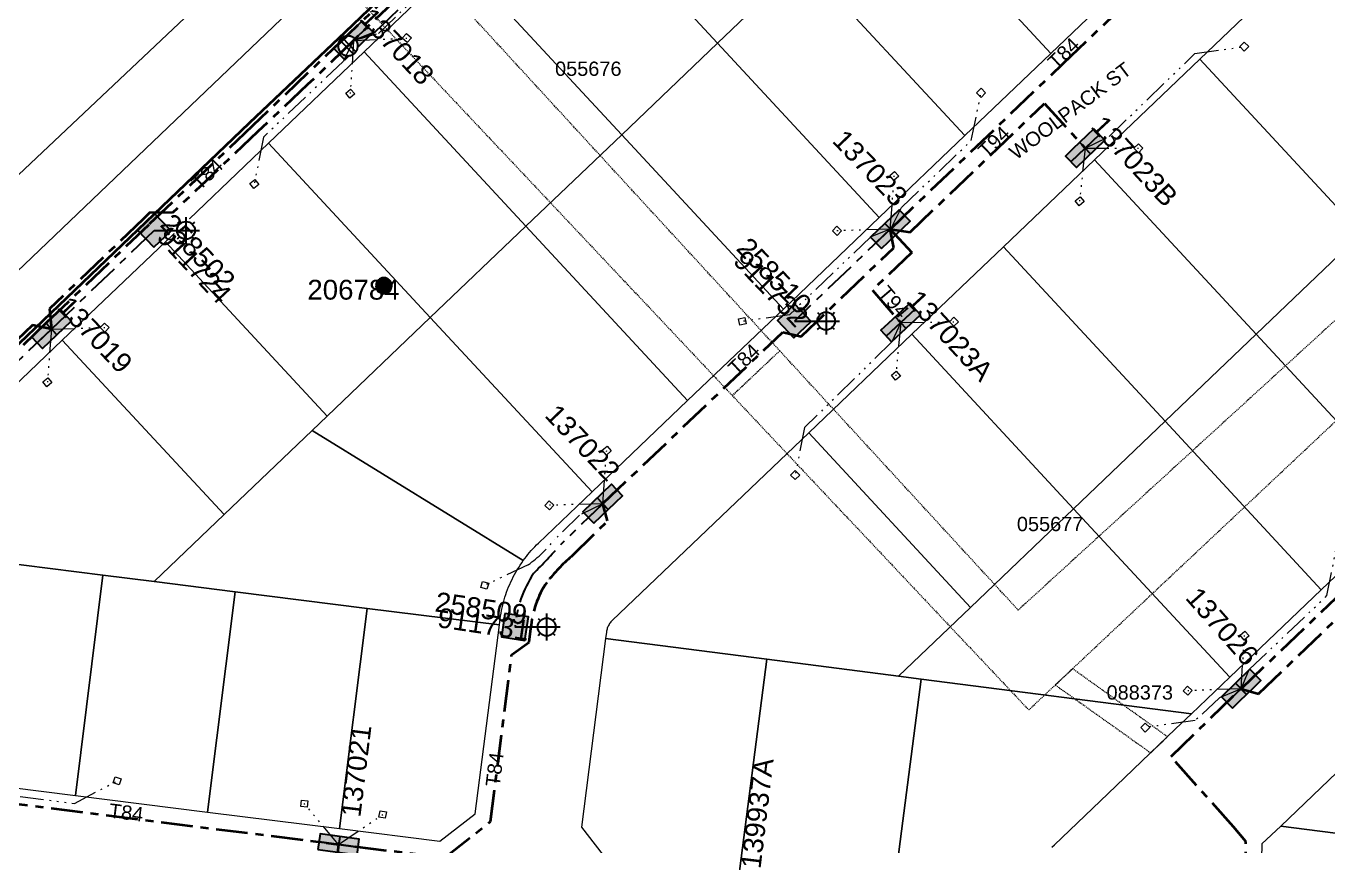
# Model space of a CAD drawing. Header units: metres. Extents: x 264899 to 270320, y 6185871 to 6191197.
# Drawn here: x 268064.1 to 268228.5, y 6186492.6 to 6186596 of the extents above; entities that cross this region are included whole.
import ezdxf
from ezdxf.enums import TextEntityAlignment as Align

# ---------------------------------------------------------------- set-up
doc = ezdxf.new("R2010")
doc.units = ezdxf.units.M
for name, pattern in [('Cable Exist UG', [7, 4, -1, 1, -1]), ('DASHED', [19.05, 12.7, -6.35]), ('HIDDEN2', [0.1875, 0.125, -0.0625]), ('PHANTOMX2', [6.6, 3, -0.75, 0.2, -0.75, 0.2, -0.75, 0.2, -0.75])]:
    doc.linetypes.add(name, pattern=pattern)
doc.layers.get('0').update_dxf_attribs({"color": 6})
for name, color, linetype, lineweight in [('_User_HV_Exist', 1, 'Continuous', 35), ('_User_LV_Exist', 5, 'Continuous', 35), ('Cadastre Land Parcels_SP_EXT', 118, 'Continuous', 15), ('Cadastre Other Property_SP_EXT', 138, 'DASHED', 15), ('Cadastre Roads_SP_EXT', 218, 'Continuous', 15), ('Mains_HV_EXT', 13, 'Continuous', 25), ('Mains_LV_EXT', 163, 'Continuous', 25), ('Mains_LV_SL_EXT', 135, 'Continuous', 25), ('Services_SP_EXT', 42, 'PHANTOMX2', 20)]:
    doc.layers.add(name, color=color, linetype=linetype, lineweight=lineweight)
for name, color, linetype in [('Equip_LV_EXT', 7, 'Continuous'), ('Equip_SP_SL_EXT', 7, 'Continuous'), ('SupportsOH_SP_TR_HV_LV_SL_EXT', 7, 'Continuous'), ('SupportsUG_SP_LV_EXT', 7, 'Continuous'), ('SupportsUG_SP_LV_SL_EXT', 7, 'Continuous')]:
    doc.layers.add(name, color=color, linetype=linetype)
doc.layers.get('0').freeze()
doc.styles.add('COLUMN_LABEL', font='arial.ttf', dxfattribs={"height": 2})
doc.styles.add('iecARIAL', font='arial.ttf', dxfattribs={"height": 2})
doc.styles.add('POLE_LABEL', font='arial.ttf', dxfattribs={"height": 2})
doc.styles.add('SL_LABEL', font='arial.ttf', dxfattribs={"height": 2})
doc.styles.get("Standard").update_dxf_attribs({"font": 'arial.ttf'})
doc.linetypes.add('Cable E UG', pattern='A,5,-0.1,["E",Standard,S=1.5,R=0,X=0,Y=-0.75],-1.45', length=6.55)

# ---------------------------------------------------------------- blocks, each defined once
blk = doc.blocks.new('COLUMN_EXT')
blk.add_hatch(color=256).paths.add_polyline_path([(1.5, -1.5), (1.5, 1.5), (-1.5, 1.5), (-1.5, -1.5)])
blk.add_lwpolyline([(1.5, 1.5), (-1.5, 1.5), (-1.5, -1.5), (1.5, -1.5)], close=True)
at = {"flags": 9}
for tag, p in [('STREETNAME', (-1.81, 1.6)), ('SUBURB', (-1.81, 1.8)), ('NOTES', (-1.81, 2)), ('COLUMN_TYPE', (-1.81, 0.4)), ('OWNED_BY', (-1.81, 0.6)), ('LOCATION', (-1.81, 1.4)), ('LEGEND', (-1.81, 1.2)), ('USAGE', (-1.81, 1)), ('STATE', (-1.81, 0.8))]:
    blk.add_attdef(tag, text='', height=0.2, rotation=180, dxfattribs=at).set_placement(p, align=Align.MIDDLE_LEFT)
at = {"flags": 1}
blk.add_attdef('Z', (-1.81, 2.35), '', height=0.2, rotation=180, dxfattribs=at)
at = {"flags": 9}
for tag, style, p in [('STRUCTURE_PLANT_NUMBER', 'POLE_LABEL', (-1.81, -0.03)), ('STREET_CODE', 'COLUMN_LABEL', (-1.81, 0.2))]:
    blk.add_attdef(tag, text='', height=0.2, rotation=180, dxfattribs=dict(at, style=style)).set_placement(p, align=Align.MIDDLE_LEFT)
at = {"style": 'COLUMN_LABEL', "width": 0.9, "flags": 8}
blk.add_attdef('ASSET_NUM', text='', height=2, rotation=270, dxfattribs=at).set_placement((2, -4), align=Align.MIDDLE_LEFT)
blk = doc.blocks.new('PILLAR_EXT')
blk.add_hatch(color=256).paths.add_polyline_path([(-2.5, 1), (-2.5, -1), (2.5, -1), (2.5, 1)])
for p, q in [((-2.5, 0), (2.5, 0)), ((0, 1), (0, -1))]:
    blk.add_line(p, q)
at = {"ltscale": 10}
blk.add_line((2.5, 0), (-2.5, 0), dxfattribs=at)
blk.add_lwpolyline([(-2.5, -1), (-1.25, -1), (1.25, -1), (2.5, -1), (2.5, 1), (-2.5, 1)], close=True)
at = {"width": 0.9, "flags": 8}
blk.add_attdef('ASSET_NUM', text='', height=2, rotation=90, dxfattribs=at).set_placement((-2, 4), align=Align.MIDDLE_LEFT)
for tag, p, flags in [('OWNED_BY', (0, -0.2), 9), ('STATE', (0, -0.4), 9), ('SUPPORT_TYPE', (0, -0.6), 9), ('STREETNAME', (0, -1.8), 9), ('USAGE', (0, -0.8), 9), ('LEGEND', (0, -1), 9), ('LOCATION', (0, -1.2), 9), ('NOTES', (0, -1.4), 9), ('PARENT', (0, -1.6), 9), ('SUBURB', (0, -2), 1)]:
    blk.add_attdef(tag, p, '', height=0.2, dxfattribs=dict(flags=flags))
blk = doc.blocks.new('SL_LANTERN_EXT')
at = {"flags": 9}
for tag, p in [('LRATECODE', (-7.4, 0)), ('LOUTREACHVOCAB', (-7.2, 0)), ('LOUTREACH', (-7, 0)), ('LANTNUMBER', (-6.6, 0)), ('LNEW', (-6.4, 0)), ('LMASTVOCAB', (-6.2, 0)), ('LMAST', (-6, 0)), ('LLAMPVOCAB', (-5.8, 0)), ('LLAMP', (-5.6, 0)), ('LEXIST', (-5.4, 0)), ('LCHARGE3PERCENT', (-5.2, 0)), ('LCHARGE3', (-5, 0)), ('LCHARGE2PERCENT', (-4.8, 0)), ('LCHARGE2', (-4.6, 0)), ('LCHARGE1PERCENT', (-4.4, 0)), ('LCHARGE1', (-4.2, 0)), ('LCATEGORY', (-4, 0)), ('LBRACKETVOCAB', (-3.8, 0)), ('LBRACKET', (-3.6, 0)), ('LKINGHEIGHT', (-3.4, 0)), ('CREPLACE', (-3.2, 0)), ('CREMOVE', (-3, 0)), ('CNUMBER', (-2.8, 0)), ('CNEW', (-2.6, 0)), ('CEXIST', (-2.4, 0)), ('USAGE', (-2.2, 0)), ('STATE', (-2, 0)), ('OWNED_BY', (-1.8, 0)), ('ORIENTATION', (-1.6, 0)), ('OPERATING_VOLTAGE', (-1.4, 0)), ('NO_PHASES', (-1.2, 0)), ('LANTERN_TYPE', (-1, 0)), ('LANTERN_PURPOSE', (-0.8, 0)), ('CONTROL_TYPE', (-0.6, 0)), ('CONSTRUCTED_VOLTAGE', (-0.4, 0))]:
    blk.add_attdef(tag, text='', height=0.001, rotation=270, dxfattribs=at).set_placement(p, align=Align.MIDDLE_LEFT)
at = {"style": 'SL_LABEL', "flags": 9}
blk.add_attdef('STREET_CODE', text='', height=0.001, rotation=270, dxfattribs=at).set_placement((0, 0), align=Align.MIDDLE_LEFT)
at = {"flags": 1}
blk.add_attdef('Z', (0, 0), '', height=0.001, rotation=270, dxfattribs=at)
at = {"width": 0.9}
blk.add_attdef('LNUMBER', text='', height=1, dxfattribs=at).set_placement((7, -1), align=Align.MIDDLE_LEFT)
at = {"flags": 9}
for tag, p in [('LREMOVE', (0, -7.6)), ('LREPLACE', (0, -7.8)), ('LTYPE', (0, -8)), ('LTYPEVOCAB', (0, -8.2)), ('LEGEND', (0, -8.4)), ('SUBURB', (0, -8.6)), ('STREETNAME', (0, -8.8)), ('LOCATION', (0, -9)), ('NOTES', (0, -9.2)), ('MAINTAINED_BY', (0, -9.86))]:
    blk.add_attdef(tag, text='', height=0.001, dxfattribs=at).set_placement(p, align=Align.MIDDLE_LEFT)
blk.add_attdef('OPERATED_BY', (0, -9.61), '', height=0.001, dxfattribs=at)
blk.add_wipeout([(5.69, 0), (5.06, -1.06), (4, -1.69), (2.94, -1.06), (2.31, 0), (2.94, 1.06), (4, 1.69), (5.06, 1.06)])
for p, q in [((4, 1.69), (4, 0)), ((0, 0), (4, 0)), ((2.94, 1.06), (3.2, 0.8)), ((5.06, 1.06), (4.8, 0.8)), ((2.94, -1.06), (3.2, -0.8)), ((4, 0), (5.69, 0)), ((4, 0), (4, -1.69)), ((5.06, -1.06), (4.8, -0.8))]:
    blk.add_line(p, q)
blk.add_circle((4, 0), 1.12)
blk = doc.blocks.new('CCP_EXT')
at = {"flags": 9}
for tag, p in [('LIFE_SUPPORT', (0, -1.6)), ('STATE', (0, -1.8)), ('NOTES', (0, -2))]:
    blk.add_attdef(tag, text='', height=0.2, dxfattribs=at).set_placement(p, align=Align.MIDDLE_LEFT)
blk.add_wipeout([(0, 0.57), (0.57, 0), (0, -0.57), (-0.57, 0)])
blk.add_lwpolyline([(-0.57, 0), (0, 0.57), (0.57, 0), (0, -0.57), (-0.57, 0)])
at = {"flags": 1}
blk.add_attdef('Z', (0, 0), '', height=0.2, dxfattribs=at)
at = {"flags": 9}
for tag, p in [('CCP_TYPE', (0, 0)), ('CONSTRUCTED_VOLTAGE', (0, -0.2)), ('OPERATING_VOLTAGE', (0, -0.6)), ('ORIENTATION', (0, -0.8)), ('OWNED_BY', (0, -1)), ('NO_PHASES', (0, -0.4)), ('USAGE', (0, -1.2)), ('LEGEND', (0, -1.4))]:
    blk.add_attdef(tag, text='', height=0.2, dxfattribs=at).set_placement(p, align=Align.MIDDLE_LEFT)
blk = doc.blocks.new('POLE_EXT')
blk.add_hatch(color=256).paths.add_polyline_path([(-1, 0, 1), (1, 0, 1)])
blk.add_lwpolyline([(-1, 0, 1), (1, 0, 1)], format="xyb", close=True)
at = {"flags": 8}
blk.add_attdef('pNumber', text='', height=2, dxfattribs=at).set_placement((2.5, 2.5), align=Align.MIDDLE_CENTER)
at = {"style": 'POLE_LABEL', "flags": 9}
for tag, p in [('STRUCTURE_PLANT_NUMBER', (1.35, 0.03)), ('STREET_CODE', (1.35, -0.2))]:
    blk.add_attdef(tag, text='', height=0.2, dxfattribs=at).set_placement(p, align=Align.MIDDLE_LEFT)
at = {"flags": 9}
for tag, p in [('OWNED_BY', (1.35, -0.4)), ('SPECIAL_USE', (1.35, -0.8)), ('STATE', (1.35, -1)), ('cLV', (1.35, -1.4)), ('hDepth', (1.35, -1.6)), ('PARENT', (1.35, -0.6)), ('USAGE', (1.35, -1.2)), ('hDia', (1.35, -1.8)), ('cHV', (1.35, -2)), ('LBRACKET', (1.35, -2.2)), ('LExisting', (1.35, -2.4)), ('LANTNUMBER', (1.35, -2.6)), ('LOther', (1.35, -2.8)), ('LRemove', (1.35, -3)), ('LEGEND', (1.35, -3.2)), ('cLinedev', (1.35, -3.4)), ('pExisting', (1.35, -3.8)), ('pFooting', (1.35, -4.4)), ('pNew', (1.35, -4.6)), ('pRelocate', (1.35, -5)), ('LOCATION', (1.35, -3.6)), ('PFNUMBER', (1.35, -4)), ('NEWPFNUMBER', (1.35, -4.2)), ('pRemove', (1.35, -5.2)), ('pReplace', (1.35, -5.4)), ('pStay', (1.35, -5.6)), ('pType', (1.35, -5.8)), ('cspan', (1.35, -6)), ('STREETNAME', (1.35, -6.2)), ('SUBURB', (1.35, -6.4)), ('NOTES', (1.35, -6.6)), ('OPERATED_BY', (1.36, -7.01)), ('MAINTAINED_BY', (1.36, -6.81))]:
    blk.add_attdef(tag, text='', height=0.2, dxfattribs=at).set_placement(p, align=Align.MIDDLE_LEFT)
at = {"flags": 1}
blk.add_attdef('Z', (1.35, -7.33), '', height=0.2, dxfattribs=at)
blk = doc.blocks.new('LV_UG_LINKS_CLOSED_EXT')
at = {"layer": 'Equip_LV_EXT'}
for tag, flags, p in [('CONSTRUCTED_VOLTAGE', 9, (3, -2.2)), ('OPERATING_VOLTAGE', 9, (3, -2.6)), ('ORIENTATION', 9, (3, -2.8)), ('STATE', 9, (3, -3)), ('SWITCH_TYPE', 9, (3, -3.2)), ('NO_PHASES', 9, (3, -2.4)), ('OWNED_BY', 9, (3, -3.8)), ('OPERATED_BY', 9, (3, -4)), ('TYPE', 9, (3, -4.6)), ('Z', 1, (3, -4.8)), ('USAGE', 9, (3, -3.4)), ('NOTES', 9, (3, -3.6)), ('MAINTAINED_BY', 9, (3, -4.2)), ('NUMBER_OF_PHASES', 9, (3, -4.4))]:
    blk.add_attdef(tag, text='', height=0.2, dxfattribs=dict(at, flags=flags)).set_placement(p, align=Align.MIDDLE_LEFT)
blk.add_wipeout([(4, 1.25), (3.97, 1.25), (3.94, 1.25), (3.91, 1.25), (3.88, 1.24), (3.85, 1.24), (3.82, 1.24), (3.79, 1.23), (3.76, 1.23), (3.73, 1.22), (3.7, 1.21), (3.67, 1.2), (3.64, 1.2), (3.61, 1.19), (3.58, 1.18), (3.55, 1.17), (3.52, 1.15), (3.49, 1.14), (3.47, 1.13), (3.44, 1.12), (3.41, 1.1), (3.38, 1.09), (3.36, 1.07), (3.33, 1.06), (3.31, 1.04), (3.28, 1.02), (3.26, 1), (3.23, 0.99), (3.21, 0.97), (3.18, 0.95), (3.16, 0.93), (3.14, 0.91), (3.12, 0.88), (3.09, 0.86), (3.07, 0.84), (3.05, 0.82), (3.03, 0.79), (3.01, 0.77), (3, 0.74), (2.98, 0.72), (2.96, 0.69), (2.94, 0.67), (2.93, 0.64), (2.91, 0.62), (2.9, 0.59), (2.88, 0.56), (2.87, 0.53), (2.86, 0.51), (2.85, 0.48), (2.83, 0.45), (2.82, 0.42), (2.81, 0.39), (2.8, 0.36), (2.8, 0.33), (2.79, 0.3), (2.78, 0.27), (2.77, 0.24), (2.77, 0.21), (2.76, 0.18), (2.76, 0.15), (2.76, 0.12), (2.75, 0.09), (2.75, 0.06), (2.75, 0.03), (2.75, 0), (2.75, -0.03), (2.75, -0.06), (2.75, -0.09), (2.76, -0.12), (2.76, -0.15), (2.76, -0.18), (2.77, -0.21), (2.77, -0.24), (2.78, -0.27), (2.79, -0.3), (2.8, -0.33), (2.8, -0.36), (2.81, -0.39), (2.82, -0.42), (2.83, -0.45), (2.85, -0.48), (2.86, -0.51), (2.87, -0.53), (2.88, -0.56), (2.9, -0.59), (2.91, -0.62), (2.93, -0.64), (2.94, -0.67), (2.96, -0.69), (2.98, -0.72), (3, -0.74), (3.01, -0.77), (3.03, -0.79), (3.05, -0.82), (3.07, -0.84), (3.09, -0.86), (3.12, -0.88), (3.14, -0.91), (3.16, -0.93), (3.18, -0.95), (3.21, -0.97), (3.23, -0.99), (3.26, -1), (3.28, -1.02), (3.31, -1.04), (3.33, -1.06), (3.36, -1.07), (3.38, -1.09), (3.41, -1.1), (3.44, -1.12), (3.47, -1.13), (3.49, -1.14), (3.52, -1.15), (3.55, -1.17), (3.58, -1.18), (3.61, -1.19), (3.64, -1.2), (3.67, -1.2), (3.7, -1.21), (3.73, -1.22), (3.76, -1.23), (3.79, -1.23), (3.82, -1.24), (3.85, -1.24), (3.88, -1.24), (3.91, -1.25), (3.94, -1.25), (3.97, -1.25), (4, -1.25), (4.03, -1.25), (4.06, -1.25), (4.09, -1.25), (4.12, -1.24), (4.15, -1.24), (4.18, -1.24), (4.21, -1.23), (4.24, -1.23), (4.27, -1.22), (4.3, -1.21), (4.33, -1.2), (4.36, -1.2), (4.39, -1.19), (4.42, -1.18), (4.45, -1.17), (4.48, -1.15), (4.51, -1.14), (4.53, -1.13), (4.56, -1.12), (4.59, -1.1), (4.62, -1.09), (4.64, -1.07), (4.67, -1.06), (4.69, -1.04), (4.72, -1.02), (4.74, -1), (4.77, -0.99), (4.79, -0.97), (4.82, -0.95), (4.84, -0.93), (4.86, -0.91), (4.88, -0.88), (4.91, -0.86), (4.93, -0.84), (4.95, -0.82), (4.97, -0.79), (4.99, -0.77), (5, -0.74), (5.02, -0.72), (5.04, -0.69), (5.06, -0.67), (5.07, -0.64), (5.09, -0.62), (5.1, -0.59), (5.12, -0.56), (5.13, -0.53), (5.14, -0.51), (5.15, -0.48), (5.17, -0.45), (5.18, -0.42), (5.19, -0.39), (5.2, -0.36), (5.2, -0.33), (5.21, -0.3), (5.22, -0.27), (5.23, -0.24), (5.23, -0.21), (5.24, -0.18), (5.24, -0.15), (5.24, -0.12), (5.25, -0.09), (5.25, -0.06), (5.25, -0.03), (5.25, 0), (5.25, 0.03), (5.25, 0.06), (5.25, 0.09), (5.24, 0.12), (5.24, 0.15), (5.24, 0.18), (5.23, 0.21), (5.23, 0.24), (5.22, 0.27), (5.21, 0.3), (5.2, 0.33), (5.2, 0.36), (5.19, 0.39), (5.18, 0.42), (5.17, 0.45), (5.15, 0.48), (5.14, 0.51), (5.13, 0.53), (5.12, 0.56), (5.1, 0.59), (5.09, 0.62), (5.07, 0.64), (5.06, 0.67), (5.04, 0.69), (5.02, 0.72), (5, 0.74), (4.99, 0.77), (4.97, 0.79), (4.95, 0.82), (4.93, 0.84), (4.91, 0.86), (4.88, 0.88), (4.86, 0.91), (4.84, 0.93), (4.82, 0.95), (4.79, 0.97), (4.77, 0.99), (4.74, 1), (4.72, 1.02), (4.69, 1.04), (4.67, 1.06), (4.64, 1.07), (4.62, 1.09), (4.59, 1.1), (4.56, 1.12), (4.53, 1.13), (4.51, 1.14), (4.48, 1.15), (4.45, 1.17), (4.42, 1.18), (4.39, 1.19), (4.36, 1.2), (4.33, 1.2), (4.3, 1.21), (4.27, 1.22), (4.24, 1.23), (4.21, 1.23), (4.18, 1.24), (4.15, 1.24), (4.12, 1.24), (4.09, 1.25), (4.06, 1.25), (4.03, 1.25)]).dxf.layer = 'Equip_LV_EXT'
for p, q in [((3.79, 1.23), (3.79, -1.23)), ((4.21, 1.23), (4.21, -1.23))]:
    blk.add_line(p, q, dxfattribs=at)
at = {"layer": 'Equip_LV_EXT', "flags": 128}
blk.add_lwpolyline([(4, 1.25), (3.97, 1.25), (3.94, 1.25), (3.91, 1.25), (3.88, 1.24), (3.85, 1.24), (3.82, 1.24), (3.79, 1.23), (3.76, 1.23), (3.73, 1.22), (3.7, 1.21), (3.67, 1.2), (3.64, 1.2), (3.61, 1.19), (3.58, 1.18), (3.55, 1.17), (3.52, 1.15), (3.49, 1.14), (3.47, 1.13), (3.44, 1.12), (3.41, 1.1), (3.38, 1.09), (3.36, 1.07), (3.33, 1.06), (3.31, 1.04), (3.28, 1.02), (3.26, 1), (3.23, 0.99), (3.21, 0.97), (3.18, 0.95), (3.16, 0.93), (3.14, 0.91), (3.12, 0.88), (3.09, 0.86), (3.07, 0.84), (3.05, 0.82), (3.03, 0.79), (3.01, 0.77), (3, 0.74), (2.98, 0.72), (2.96, 0.69), (2.94, 0.67), (2.93, 0.64), (2.91, 0.62), (2.9, 0.59), (2.88, 0.56), (2.87, 0.53), (2.86, 0.51), (2.85, 0.48), (2.83, 0.45), (2.82, 0.42), (2.81, 0.39), (2.8, 0.36), (2.8, 0.33), (2.79, 0.3), (2.78, 0.27), (2.77, 0.24), (2.77, 0.21), (2.76, 0.18), (2.76, 0.15), (2.76, 0.12), (2.75, 0.09), (2.75, 0.06), (2.75, 0.03), (2.75, 0), (2.75, -0.03), (2.75, -0.06), (2.75, -0.09), (2.76, -0.12), (2.76, -0.15), (2.76, -0.18), (2.77, -0.21), (2.77, -0.24), (2.78, -0.27), (2.79, -0.3), (2.8, -0.33), (2.8, -0.36), (2.81, -0.39), (2.82, -0.42), (2.83, -0.45), (2.85, -0.48), (2.86, -0.51), (2.87, -0.53), (2.88, -0.56), (2.9, -0.59), (2.91, -0.62), (2.93, -0.64), (2.94, -0.67), (2.96, -0.69), (2.98, -0.72), (3, -0.74), (3.01, -0.77), (3.03, -0.79), (3.05, -0.82), (3.07, -0.84), (3.09, -0.86), (3.12, -0.88), (3.14, -0.91), (3.16, -0.93), (3.18, -0.95), (3.21, -0.97), (3.23, -0.99), (3.26, -1), (3.28, -1.02), (3.31, -1.04), (3.33, -1.06), (3.36, -1.07), (3.38, -1.09), (3.41, -1.1), (3.44, -1.12), (3.47, -1.13), (3.49, -1.14), (3.52, -1.15), (3.55, -1.17), (3.58, -1.18), (3.61, -1.19), (3.64, -1.2), (3.67, -1.2), (3.7, -1.21), (3.73, -1.22), (3.76, -1.23), (3.79, -1.23), (3.82, -1.24), (3.85, -1.24), (3.88, -1.24), (3.91, -1.25), (3.94, -1.25), (3.97, -1.25), (4, -1.25), (4.03, -1.25), (4.06, -1.25), (4.09, -1.25), (4.12, -1.24), (4.15, -1.24), (4.18, -1.24), (4.21, -1.23), (4.24, -1.23), (4.27, -1.22), (4.3, -1.21), (4.33, -1.2), (4.36, -1.2), (4.39, -1.19), (4.42, -1.18), (4.45, -1.17), (4.48, -1.15), (4.51, -1.14), (4.53, -1.13), (4.56, -1.12), (4.59, -1.1), (4.62, -1.09), (4.64, -1.07), (4.67, -1.06), (4.69, -1.04), (4.72, -1.02), (4.74, -1), (4.77, -0.99), (4.79, -0.97), (4.82, -0.95), (4.84, -0.93), (4.86, -0.91), (4.88, -0.88), (4.91, -0.86), (4.93, -0.84), (4.95, -0.82), (4.97, -0.79), (4.99, -0.77), (5, -0.74), (5.02, -0.72), (5.04, -0.69), (5.06, -0.67), (5.07, -0.64), (5.09, -0.62), (5.1, -0.59), (5.12, -0.56), (5.13, -0.53), (5.14, -0.51), (5.15, -0.48), (5.17, -0.45), (5.18, -0.42), (5.19, -0.39), (5.2, -0.36), (5.2, -0.33), (5.21, -0.3), (5.22, -0.27), (5.23, -0.24), (5.23, -0.21), (5.24, -0.18), (5.24, -0.15), (5.24, -0.12), (5.25, -0.09), (5.25, -0.06), (5.25, -0.03), (5.25, 0), (5.25, 0.03), (5.25, 0.06), (5.25, 0.09), (5.24, 0.12), (5.24, 0.15), (5.24, 0.18), (5.23, 0.21), (5.23, 0.24), (5.22, 0.27), (5.21, 0.3), (5.2, 0.33), (5.2, 0.36), (5.19, 0.39), (5.18, 0.42), (5.17, 0.45), (5.15, 0.48), (5.14, 0.51), (5.13, 0.53), (5.12, 0.56), (5.1, 0.59), (5.09, 0.62), (5.07, 0.64), (5.06, 0.67), (5.04, 0.69), (5.02, 0.72), (5, 0.74), (4.99, 0.77), (4.97, 0.79), (4.95, 0.82), (4.93, 0.84), (4.91, 0.86), (4.88, 0.88), (4.86, 0.91), (4.84, 0.93), (4.82, 0.95), (4.79, 0.97), (4.77, 0.99), (4.74, 1), (4.72, 1.02), (4.69, 1.04), (4.67, 1.06), (4.64, 1.07), (4.62, 1.09), (4.59, 1.1), (4.56, 1.12), (4.53, 1.13), (4.51, 1.14), (4.48, 1.15), (4.45, 1.17), (4.42, 1.18), (4.39, 1.19), (4.36, 1.2), (4.33, 1.2), (4.3, 1.21), (4.27, 1.22), (4.24, 1.23), (4.21, 1.23), (4.18, 1.24), (4.15, 1.24), (4.12, 1.24), (4.09, 1.25), (4.06, 1.25), (4.03, 1.25)], close=True, dxfattribs=at)
at = {"layer": 'Equip_LV_EXT', "flags": 9}
blk.add_attdef('ACTUAL_STATUS', text='', height=0.2, dxfattribs=at).set_placement((3, -2), align=Align.MIDDLE_LEFT)

msp = doc.modelspace()

# ---------------------------------------------------------------- linework, layer by layer
at = {"layer": '_User_LV_Exist', "linetype": 'Cable Exist UG'}
for points in [[(268173.22, 6186570.41), (268175.94, 6186567.47), (268175.94, 6186567.47), (268170.97, 6186562.72), (268174.53, 6186558.62)], [(268103.58, 6186492.79), (268101.87, 6186478.93), (268101.87, 6186478.93), (268087.65, 6186480.72)]]:
    msp.add_lwpolyline(points, dxfattribs=at)
at = {"layer": 'Cadastre Land Parcels_SP_EXT', "linetype": 'Continuous'}
for points in [[(268034.35, 6186537.74), (268227.83, 6186722.57), (268221.53, 6186729.27), (268216.28, 6186724.32), (268199.56, 6186708.53), (268186.68, 6186696.02), (268175.67, 6186685.34), (268164.4, 6186674.39), (268129.57, 6186640), (268104.82, 6186616.64), (268096.9, 6186609.16), (268024.17, 6186540.52)], [(268193.62, 6186492.43), (268193.94, 6186492.73), (268200.68, 6186499.17), (268209.24, 6186507.35), (268211.25, 6186509.27), (268177.1, 6186513.65), (268173.56, 6186486.01)]]:
    msp.add_lwpolyline(points, dxfattribs=at)
for points in [[(268162.24, 6186604.23), (268141.82, 6186626.23), (268130.98, 6186615.87), (268151.39, 6186593.87), (268162.24, 6186604.23)], [(268205.57, 6186604.13), (268185.16, 6186626.13), (268173.08, 6186614.59), (268193.5, 6186592.59), (268205.57, 6186604.13)], [(268151.39, 6186593.87), (268130.98, 6186615.87), (268118.9, 6186604.33), (268139.31, 6186582.33), (268151.39, 6186593.87)], [(268193.5, 6186592.59), (268173.08, 6186614.59), (268162.24, 6186604.23), (268182.65, 6186582.23), (268193.5, 6186592.59)], [(268139.31, 6186582.33), (268118.9, 6186604.33), (268106.82, 6186592.79), (268127.23, 6186570.79), (268139.31, 6186582.33)], [(268182.65, 6186582.23), (268162.24, 6186604.23), (268151.39, 6186593.87), (268171.8, 6186571.87), (268182.65, 6186582.23)], [(268246.61, 6186583.15), (268226.2, 6186605.16), (268212.28, 6186591.86), (268232.69, 6186569.85), (268246.61, 6186583.15)], [(268171.8, 6186571.87), (268151.39, 6186593.87), (268139.31, 6186582.33), (268159.72, 6186560.33), (268171.8, 6186571.87)], [(268127.23, 6186570.79), (268106.82, 6186592.79), (268094.74, 6186581.26), (268115.15, 6186559.26), (268127.23, 6186570.79)], [(268232.69, 6186569.85), (268212.28, 6186591.86), (268198.99, 6186579.17), (268219.41, 6186557.16), (268232.69, 6186569.85)], [(268159.72, 6186560.33), (268139.31, 6186582.33), (268127.23, 6186570.79), (268147.64, 6186548.79), (268159.72, 6186560.33)], [(268115.15, 6186559.26), (268094.74, 6186581.26), (268081.72, 6186568.82), (268102.13, 6186546.82), (268115.15, 6186559.26)], [(268219.41, 6186557.16), (268198.99, 6186579.17), (268187.49, 6186568.18), (268207.91, 6186546.17), (268219.41, 6186557.16)], [(268147.64, 6186548.79), (268127.23, 6186570.79), (268115.15, 6186559.26), (268135.57, 6186537.26), (268147.64, 6186548.79)], [(268252.42, 6186548.59), (268232.69, 6186569.85), (268219.41, 6186557.16), (268239.13, 6186535.9), (268252.42, 6186548.59)], [(268100.24, 6186545.02), (268102.13, 6186546.82), (268081.72, 6186568.82), (268068.7, 6186556.39), (268089.12, 6186534.39), (268100.24, 6186545.02)], [(268207.91, 6186546.17), (268187.49, 6186568.18), (268175.93, 6186557.15), (268196.36, 6186535.13), (268207.91, 6186546.17)], [(268127.08, 6186528.86), (268127.28, 6186529.12), (268127.48, 6186529.37), (268127.69, 6186529.62), (268127.9, 6186529.86), (268128.12, 6186530.1), (268128.34, 6186530.34), (268128.57, 6186530.57), (268128.8, 6186530.8), (268135.57, 6186537.26), (268115.15, 6186559.26), (268102.13, 6186546.82), (268100.24, 6186545.02), (268126.89, 6186528.6), (268127.08, 6186528.86)], [(268089.12, 6186534.39), (268068.7, 6186556.39), (268041.88, 6186530.76), (268057.16, 6186528.84), (268073.83, 6186526.75), (268080.28, 6186525.94), (268089.12, 6186534.39)], [(268196.36, 6186535.13), (268175.93, 6186557.15), (268162.92, 6186544.71), (268183.34, 6186522.69), (268196.36, 6186535.13)], [(268239.13, 6186535.9), (268219.41, 6186557.16), (268207.91, 6186546.17), (268227.63, 6186524.91), (268239.13, 6186535.9)], [(268227.63, 6186524.91), (268207.91, 6186546.17), (268196.36, 6186535.13), (268216.07, 6186513.87), (268227.63, 6186524.91)], [(268123.98, 6186521.26), (268124.03, 6186521.6), (268124.09, 6186521.95), (268124.15, 6186522.29), (268124.22, 6186522.63), (268124.3, 6186522.97), (268124.38, 6186523.3), (268124.47, 6186523.64), (268124.57, 6186523.97), (268124.68, 6186524.3), (268124.79, 6186524.62), (268124.91, 6186524.95), (268125.04, 6186525.27), (268125.18, 6186525.59), (268125.32, 6186525.91), (268125.47, 6186526.22), (268125.62, 6186526.53), (268125.78, 6186526.84), (268125.95, 6186527.14), (268126.12, 6186527.44), (268126.31, 6186527.74), (268126.49, 6186528.03), (268126.69, 6186528.32), (268126.89, 6186528.6), (268100.24, 6186545.02), (268089.12, 6186534.39), (268080.28, 6186525.94), (268090.51, 6186524.66), (268107.18, 6186522.56), (268123.88, 6186520.47), (268123.98, 6186521.26)], [(268183.34, 6186522.69), (268162.92, 6186544.71), (268138.13, 6186521.04), (268138.04, 6186520.94), (268137.95, 6186520.85), (268137.87, 6186520.74), (268137.79, 6186520.64), (268137.72, 6186520.53), (268137.66, 6186520.41), (268137.6, 6186520.3), (268137.54, 6186520.18), (268137.5, 6186520.06), (268137.46, 6186519.93), (268137.42, 6186519.8), (268137.4, 6186519.68), (268137.38, 6186519.55), (268137.28, 6186518.77), (268157.62, 6186516.15), (268174.27, 6186514.02), (268183.34, 6186522.69)], [(268216.07, 6186513.87), (268196.36, 6186535.13), (268183.34, 6186522.69), (268174.27, 6186514.02), (268177.1, 6186513.65), (268211.25, 6186509.27), (268216.07, 6186513.87)], [(268073.83, 6186526.75), (268057.16, 6186528.84), (268053.68, 6186501.06), (268070.35, 6186498.96), (268073.83, 6186526.75)], [(268090.51, 6186524.66), (268080.28, 6186525.94), (268073.83, 6186526.75), (268070.35, 6186498.96), (268087.02, 6186496.87), (268090.51, 6186524.66)], [(268107.18, 6186522.56), (268090.51, 6186524.66), (268087.02, 6186496.87), (268103.69, 6186494.78), (268107.18, 6186522.56)], [(268120.83, 6186496.66), (268123.88, 6186520.47), (268107.18, 6186522.56), (268103.69, 6186494.78), (268116.35, 6186493.19), (268120.83, 6186496.66)], [(268157.62, 6186516.15), (268137.28, 6186518.77), (268134.23, 6186494.98), (268137.69, 6186490.51), (268154.06, 6186488.45), (268157.62, 6186516.15)], [(268177.1, 6186513.65), (268174.27, 6186514.02), (268157.62, 6186516.15), (268154.06, 6186488.45), (268173.56, 6186486.01), (268177.1, 6186513.65)], [(268263.83, 6186494.48), (268264.55, 6186495.18), (268242.68, 6186514.39), (268222.5, 6186495.11), (268263.24, 6186489.89), (268263.83, 6186494.48)], [(268263.24, 6186489.89), (268222.5, 6186495.11), (268220.12, 6186492.84), (268219.99, 6186487.18), (268229.97, 6186476.73), (268230.11, 6186476.59), (268230.26, 6186476.46), (268230.41, 6186476.33), (268230.57, 6186476.2), (268230.73, 6186476.09), (268230.9, 6186475.98), (268231.07, 6186475.87), (268231.24, 6186475.77), (268231.42, 6186475.68), (268231.6, 6186475.6), (268231.78, 6186475.53), (268231.97, 6186475.46), (268232.16, 6186475.4), (268232.35, 6186475.34), (268232.55, 6186475.3), (268232.74, 6186475.26), (268232.94, 6186475.23), (268260.89, 6186471.56), (268263.24, 6186489.89)]]:
    msp.add_lwpolyline(points, close=True, dxfattribs=at)
at = {"layer": 'Mains_LV_EXT', "linetype": 'Cable Exist UG'}
for points in [[(268173.22, 6186570.41), (268175.94, 6186567.47), (268175.94, 6186567.47), (268170.97, 6186562.72), (268174.53, 6186558.62)], [(268103.58, 6186492.79), (268101.87, 6186478.93), (268101.87, 6186478.93), (268087.65, 6186480.72)]]:
    msp.add_lwpolyline(points, dxfattribs=at)

# ---------------------------------------------------------------- block references
at = {"layer": 'SupportsOH_SP_TR_HV_LV_SL_EXT'}
ref = msp.add_blockref('POLE_EXT', (268109.28, 6186563.27), dxfattribs=at)
ref.add_attrib('ASSET_NUM', '206784', dxfattribs={"layer": '0', "height": 2.5, "style": 'POLE_LABEL'}).set_placement((268111.28, 6186564.02), align=Align.TOP_RIGHT)
at = {"layer": 'SupportsUG_SP_LV_EXT'}
ref = msp.add_blockref('PILLAR_EXT', (268105.47, 6186594.23), dxfattribs=dict(at, rotation=224.3543510878455))
ref.add_attrib('ASSET_NUM', '137018', dxfattribs={"layer": '0', "height": 2.5, "rotation": 313.1245, "style": 'iecARIAL'}).set_placement((268106.97, 6186597.73), align=Align.MIDDLE_LEFT)
ref = msp.add_blockref('PILLAR_EXT', (268197.82, 6186580.63), dxfattribs=dict(at, rotation=223.7888162614315))
ref.add_attrib('ASSET_NUM', '137023B', dxfattribs={"layer": '0', "height": 2.5, "rotation": 312.7789, "style": 'iecARIAL'}).set_placement((268199.32, 6186584.13), align=Align.MIDDLE_LEFT)
ref = msp.add_blockref('PILLAR_EXT', (268173.22, 6186570.41), dxfattribs=dict(at, rotation=43.73901432411741))
ref.add_attrib('ASSET_NUM', '137023', dxfattribs={"layer": '0', "height": 2.5, "rotation": 313.739, "style": 'iecARIAL'}).set_placement((268174.72, 6186573.91), align=Align.MIDDLE_RIGHT)
ref = msp.add_blockref('PILLAR_EXT', (268067.33, 6186557.81), dxfattribs=dict(at, rotation=223.6106751806882))
ref.add_attrib('ASSET_NUM', '137019', dxfattribs={"layer": '0', "height": 2.5, "rotation": 313.6107, "style": 'iecARIAL'}).set_placement((268068.83, 6186561.31), align=Align.MIDDLE_LEFT)
ref = msp.add_blockref('PILLAR_EXT', (268174.53, 6186558.62), dxfattribs=dict(at, rotation=222.9940230956062))
ref.add_attrib('ASSET_NUM', '137023A', dxfattribs={"layer": '0', "height": 2.5, "rotation": 312.702, "style": 'iecARIAL'}).set_placement((268176.03, 6186562.12), align=Align.MIDDLE_LEFT)
ref = msp.add_blockref('PILLAR_EXT', (268136.92, 6186535.77), dxfattribs=dict(at, rotation=43.73883854560963))
ref.add_attrib('ASSET_NUM', '137022', dxfattribs={"layer": '0', "height": 2.5, "rotation": 313.7388, "style": 'iecARIAL'}).set_placement((268138.42, 6186539.27), align=Align.MIDDLE_RIGHT)
ref = msp.add_blockref('PILLAR_EXT', (268217.5, 6186512.43), dxfattribs=dict(at, rotation=44.13639001265881))
ref.add_attrib('ASSET_NUM', '137026', dxfattribs={"layer": '0', "height": 2.5, "rotation": 311.4278, "style": 'iecARIAL'}).set_placement((268219, 6186515.93), align=Align.MIDDLE_RIGHT)
ref = msp.add_blockref('PILLAR_EXT', (268103.58, 6186492.79), dxfattribs=dict(at, rotation=352.1312703802569))
ref.add_attrib('ASSET_NUM', '137021', dxfattribs={"layer": '0', "height": 2.5, "rotation": 83.038, "style": 'iecARIAL'}).set_placement((268105.08, 6186496.29), align=Align.MIDDLE_LEFT)
ref = msp.add_blockref('PILLAR_EXT', (268154.09, 6186486.28), dxfattribs=dict(at, rotation=351.7290999503639))
ref.add_attrib('ASSET_NUM', '139937A', dxfattribs={"layer": '0', "height": 2.5, "rotation": 83.1364, "style": 'iecARIAL'}).set_placement((268155.59, 6186489.78), align=Align.MIDDLE_LEFT)
at = {"layer": 'SupportsUG_SP_LV_SL_EXT'}
ref = msp.add_blockref('COLUMN_EXT', (268080.31, 6186570.25), dxfattribs=dict(at, rotation=223.9743031071255))
ref.add_attrib('ASSET_NUM', '911724', dxfattribs={"layer": '0', "height": 2.5, "rotation": 312.9566, "style": 'COLUMN_LABEL'}).set_placement((268082.31, 6186571), align=Align.TOP_LEFT)
ref = msp.add_blockref('COLUMN_EXT', (268161.11, 6186558.82), dxfattribs=dict(at, rotation=43.73883847643672))
ref.add_attrib('ASSET_NUM', '911732', dxfattribs={"layer": '0', "height": 2.5, "rotation": 313.7388, "style": 'COLUMN_LABEL'}).set_placement((268163.11, 6186559.57), align=Align.TOP_RIGHT)
ref = msp.add_blockref('COLUMN_EXT', (268125.84, 6186520.22), dxfattribs=dict(at, rotation=81.54700597463395))
ref.add_attrib('ASSET_NUM', '911731', dxfattribs={"layer": '0', "height": 2.5, "rotation": 351.547, "style": 'COLUMN_LABEL'}).set_placement((268127.84, 6186520.97), align=Align.TOP_RIGHT)

# ---------------------------------------------------------------- texts
at = {"layer": 'Cadastre Other Property_SP_EXT'}
for s, p in [('055676', (268130.9, 6186589.75)), ('055677', (268189.2, 6186532.31)), ('088373', (268200.52, 6186511.06))]:
    msp.add_text(s, height=1.8, dxfattribs=at).set_placement(p)
at = {"layer": 'Mains_LV_EXT'}
for s, rotation, p in [('T84', 43.7388, (268194.16, 6186590.45)), ('T94', 43.7388, (268185.37, 6186579.27)), ('T84', 43.9752, (268086.05, 6186575.21)), ('T94', 310.361, (268171.57, 6186562.29)), ('T84', 43.7388, (268153.81, 6186551.84)), ('T84', 82.8891, (268123.9, 6186499.99)), ('T84', 352.8886, (268074.51, 6186496.19))]:
    msp.add_text(s, height=1.8, rotation=rotation, dxfattribs=at).set_placement(p)

# ---------------------------------------------------------------- next in the draw order: block references
at = {"layer": 'Equip_SP_SL_EXT'}
ref = msp.add_blockref('SL_LANTERN_EXT', (268080.31, 6186570.25), dxfattribs=at)
ref.add_attrib('ASSET_NUM', '258502', dxfattribs={"layer": '0', "height": 2.5, "rotation": 313.5999, "style": 'iecARIAL'}).set_placement((268081.81, 6186571.75), align=Align.MIDDLE_LEFT)
ref = msp.add_blockref('SL_LANTERN_EXT', (268161.11, 6186558.82), dxfattribs=at)
ref.add_attrib('ASSET_NUM', '258510', dxfattribs={"layer": '0', "height": 2.5, "rotation": 313.7388, "style": 'iecARIAL'}).set_placement((268162.61, 6186560.32), align=Align.MIDDLE_RIGHT)
ref = msp.add_blockref('SL_LANTERN_EXT', (268125.84, 6186520.22), dxfattribs=at)
ref.add_attrib('ASSET_NUM', '258509', dxfattribs={"layer": '0', "height": 2.5, "rotation": 351.547, "style": 'iecARIAL'}).set_placement((268127.34, 6186521.72), align=Align.MIDDLE_RIGHT)
at = {"layer": 'Services_SP_EXT'}
for p, rotation in [((268112.19, 6186594.51), 182.3543510158665), ((268105.04, 6186587.52), 86.35435080588489), ((268204.55, 6186580.62), 179.9490158327616), ((268173.72, 6186577.12), 265.7390143027412), ((268092.93, 6186576.1), 263.1162796949218), ((268197.11, 6186573.94), 83.94901573636379), ((268181.25, 6186558.72), 180.812069445699), ((268074.05, 6186558), 181.6106746908144), ((268066.81, 6186551.1), 85.61067496500337), ((268173.92, 6186551.92), 84.81206937842288), ((268137.42, 6186542.48), 265.7388383393837), ((268130.19, 6186535.57), 1.738838199651667), ((268217.95, 6186519.14), 266.136389745925), ((268210.77, 6186512.17), 2.13638961241212), ((268075.62, 6186500.81), 207.9530219597905), ((268099.24, 6186497.93), 310.131270384664), ((268109.14, 6186496.56), 214.1312700856376)]:
    msp.add_blockref('CCP_EXT', p, dxfattribs=dict(at, rotation=rotation))
for p in [(268217.91, 6186593.45), (268184.68, 6186587.61), (268161.21, 6186539.39), (268205.4, 6186507.53)]:
    msp.add_blockref('CCP_EXT', p, dxfattribs=at)

# ---------------------------------------------------------------- next in the draw order: linework, layer by layer
at = {"layer": '_User_LV_Exist', "linetype": 'Cable Exist UG'}
for points in [[(268173.28, 6186570.47), (268195, 6186591.26), (268195.06, 6186591.31), (268205.54, 6186601.34), (268207.94, 6186600.87), (268207.94, 6186600.87), (268208.5, 6186601.4), (268214.71, 6186607.34), (268214.74, 6186610.15), (268214.74, 6186610.15), (268219.09, 6186614.15)], [(268173.22, 6186570.41), (268175.72, 6186570.03), (268175.72, 6186570.03), (268192.7, 6186586.28), (268197.82, 6186580.63)], [(268217.5, 6186512.43), (268267.86, 6186560.56)], [(268067.33, 6186557.81), (268064.94, 6186558.28), (268064.94, 6186558.28), (268039, 6186533.5), (268037.76, 6186532.12), (268037.47, 6186528.6), (268034.66, 6186506.08), (268034.66, 6186506.08), (268040, 6186500.69), (268053.32, 6186499.1)], [(268217.5, 6186512.43), (268219.72, 6186511.78), (268219.72, 6186511.78), (268245.42, 6186536.55), (268252.43, 6186529.14), (268252.43, 6186529.14), (268248.67, 6186525.56), (268250.03, 6186524.09), (268250.03, 6186524.09), (268253.75, 6186527.64)], [(268176.16, 6186469.95), (268176.51, 6186475.94), (268176.51, 6186475.94), (268177.07, 6186475.9), (268181.28, 6186476.15), (268184.05, 6186476.74), (268185.68, 6186477.14), (268190.45, 6186478.84), (268195.18, 6186480.92), (268202.5, 6186485.34), (268207.14, 6186482.62), (268207.14, 6186482.62), (268212.72, 6186481.72), (268218.02, 6186487.86), (268218.02, 6186487.86), (268218.11, 6186493.14), (268216.53, 6186494.99), (268208.66, 6186503.86), (268208.66, 6186503.86), (268217.5, 6186512.49)], [(268053.4, 6186499.09), (268103.58, 6186492.79)]]:
    msp.add_lwpolyline(points, dxfattribs=at)
at = {"layer": 'Cadastre Other Property_SP_EXT', "linetype": 'HIDDEN2'}
msp.add_lwpolyline([(268206.09, 6186504.34), (268208.22, 6186506.37), (268196.24, 6186514.95), (268194.05, 6186512.9), (268206.09, 6186504.34)], close=True, dxfattribs=at)
at = {"layer": 'Mains_LV_EXT', "linetype": 'Cable Exist UG'}
for points in [[(268173.28, 6186570.47), (268195, 6186591.26), (268195.06, 6186591.31), (268205.54, 6186601.34), (268207.94, 6186600.87), (268207.94, 6186600.87), (268208.5, 6186601.4), (268214.71, 6186607.34), (268214.74, 6186610.15), (268214.74, 6186610.15), (268219.09, 6186614.15)], [(268173.22, 6186570.41), (268175.72, 6186570.03), (268175.72, 6186570.03), (268192.7, 6186586.28), (268197.82, 6186580.63)], [(268217.5, 6186512.43), (268267.86, 6186560.56)], [(268067.33, 6186557.81), (268064.94, 6186558.28), (268064.94, 6186558.28), (268039, 6186533.5), (268037.76, 6186532.12), (268037.47, 6186528.6), (268034.66, 6186506.08), (268034.66, 6186506.08), (268040, 6186500.69), (268053.32, 6186499.1)], [(268217.5, 6186512.43), (268219.72, 6186511.78), (268219.72, 6186511.78), (268245.42, 6186536.55), (268252.43, 6186529.14), (268252.43, 6186529.14), (268248.67, 6186525.56), (268250.03, 6186524.09), (268250.03, 6186524.09), (268253.75, 6186527.64)], [(268176.16, 6186469.95), (268176.51, 6186475.94), (268176.51, 6186475.94), (268177.07, 6186475.9), (268181.28, 6186476.15), (268184.05, 6186476.74), (268185.68, 6186477.14), (268190.45, 6186478.84), (268195.18, 6186480.92), (268202.5, 6186485.34), (268207.14, 6186482.62), (268207.14, 6186482.62), (268212.72, 6186481.72), (268218.02, 6186487.86), (268218.02, 6186487.86), (268218.11, 6186493.14), (268216.53, 6186494.99), (268208.66, 6186503.86), (268208.66, 6186503.86), (268217.5, 6186512.49)], [(268053.4, 6186499.09), (268103.58, 6186492.79)]]:
    msp.add_lwpolyline(points, dxfattribs=at)
at = {"layer": 'Mains_LV_SL_EXT', "linetype": 'Cable Exist UG'}
for points in [[(268067.33, 6186557.81), (268080.31, 6186570.25)], [(268067.33, 6186557.81), (268040.49, 6186532.16)]]:
    msp.add_lwpolyline(points, dxfattribs=at)
msp.add_lwpolyline([(268137.08, 6186535.92), (268131.59, 6186530.57), (268131.59, 6186530.57, -0.010421), (268128.18, 6186526.96), (268128.18, 6186526.96), (268128.18, 6186526.96), (268128.18, 6186526.96, 0.12496), (268125.85, 6186520.29)], format="xyb", dxfattribs=at)
at = {"layer": 'Services_SP_EXT'}
for points in [[(268197.82, 6186580.63), (268200.85, 6186582.11), (268200.85, 6186582.11), (268211.67, 6186592.55), (268217.91, 6186593.45)], [(268173.28, 6186570.47), (268174.62, 6186573.13), (268174.62, 6186573.13), (268183.44, 6186581.58), (268184.68, 6186587.61)], [(268197.82, 6186580.63), (268197.11, 6186573.94)], [(268197.82, 6186580.63), (268204.55, 6186580.62)], [(268173.22, 6186570.41), (268173.72, 6186577.12)], [(268067.33, 6186557.81), (268066.81, 6186551.1)], [(268067.33, 6186557.81), (268074.05, 6186558)], [(268174.53, 6186558.62), (268173.42, 6186556.19), (268173.42, 6186556.19), (268162.41, 6186545.37), (268161.21, 6186539.39)], [(268174.53, 6186558.62), (268173.92, 6186551.92)], [(268174.53, 6186558.62), (268181.25, 6186558.72)], [(268136.92, 6186535.77), (268137.42, 6186542.48)], [(268136.92, 6186535.77), (268130.19, 6186535.57)], [(268217.5, 6186512.43), (268218.54, 6186514.86), (268218.54, 6186514.86), (268228.34, 6186524.17), (268229.53, 6186530.18)], [(268217.5, 6186512.43), (268217.95, 6186519.14)], [(268217.5, 6186512.43), (268214.77, 6186511.27), (268214.77, 6186511.27), (268211.7, 6186508.42), (268205.4, 6186507.53)], [(268217.5, 6186512.43), (268210.77, 6186512.17)], [(268053.4, 6186499.09), (268056.82, 6186499.67), (268056.82, 6186499.67), (268070.24, 6186497.95), (268075.62, 6186500.81)], [(268103.58, 6186492.79), (268099.24, 6186497.93)], [(268103.58, 6186492.79), (268109.14, 6186496.56)]]:
    msp.add_lwpolyline(points, dxfattribs=at)

# ---------------------------------------------------------------- next in the draw order: block references
for p, rotation in [((268166.49, 6186570.2), 1.739014372309198), ((268154.54, 6186558.77), 326.9589062125047), ((268122.03, 6186525.47), 29.11345702898028)]:
    msp.add_blockref('CCP_EXT', p, dxfattribs=dict(at, rotation=rotation))

# ---------------------------------------------------------------- next in the draw order: texts
at = {"layer": 'Cadastre Roads_SP_EXT'}
msp.add_text('WOOLPACK ST', height=1.8, rotation=36.9728, dxfattribs=at).set_placement((268189.11, 6186579.07))

# ---------------------------------------------------------------- next in the draw order: linework, layer by layer
at = {"layer": '_User_LV_Exist', "linetype": 'Cable Exist UG'}
msp.add_lwpolyline([(268136.95, 6186535.8), (268159.64, 6186557.42), (268161.97, 6186556.88), (268161.97, 6186556.88), (268173.65, 6186568.05), (268173.22, 6186570.41)], dxfattribs=at)
msp.add_lwpolyline([(268087.65, 6186480.72), (268088.97, 6186482.57), (268088.97, 6186482.57), (268104.26, 6186480.65), (268105.63, 6186492.53), (268105.63, 6186492.53), (268116.98, 6186491.13), (268122.75, 6186495.67), (268125.41, 6186516.7), (268127.62, 6186518.31), (268127.62, 6186518.31), (268127.84, 6186520.04), (268127.84, 6186520.07), (268127.84, 6186520.07, -0.128632), (268129.85, 6186525.85), (268129.85, 6186525.85), (268129.85, 6186525.85), (268129.85, 6186525.85, -0.044829), (268132.97, 6186529.13), (268132.97, 6186529.13), (268137.53, 6186533.59), (268136.92, 6186535.77)], format="xyb", dxfattribs=at)
at = {"layer": 'Cadastre Other Property_SP_EXT', "linetype": 'HIDDEN2'}
for points in [[(268096.9, 6186609.16), (268153.27, 6186549.42), (268159.27, 6186555.06), (268103.64, 6186615.52), (268096.9, 6186609.16)], [(268190.7, 6186509.75), (268251.17, 6186566.62), (268248.04, 6186570.39), (268245.58, 6186573.71), (268189.37, 6186522.35), (268159.27, 6186555.06), (268153.28, 6186549.4), (268190.7, 6186509.75)]]:
    msp.add_lwpolyline(points, close=True, dxfattribs=at)
at = {"layer": 'Mains_LV_EXT', "linetype": 'Cable Exist UG'}
msp.add_lwpolyline([(268136.95, 6186535.8), (268159.64, 6186557.42), (268161.97, 6186556.88), (268161.97, 6186556.88), (268173.65, 6186568.05), (268173.22, 6186570.41)], dxfattribs=at)
msp.add_lwpolyline([(268087.65, 6186480.72), (268088.97, 6186482.57), (268088.97, 6186482.57), (268104.26, 6186480.65), (268105.63, 6186492.53), (268105.63, 6186492.53), (268116.98, 6186491.13), (268122.75, 6186495.67), (268125.41, 6186516.7), (268127.62, 6186518.31), (268127.62, 6186518.31), (268127.84, 6186520.04), (268127.84, 6186520.07), (268127.84, 6186520.07, -0.128632), (268129.85, 6186525.85), (268129.85, 6186525.85), (268129.85, 6186525.85), (268129.85, 6186525.85, -0.044829), (268132.97, 6186529.13), (268132.97, 6186529.13), (268137.53, 6186533.59), (268136.92, 6186535.77)], format="xyb", dxfattribs=at)
at = {"layer": 'Mains_LV_SL_EXT', "linetype": 'Cable Exist UG'}
msp.add_lwpolyline([(268173.28, 6186570.47), (268161.11, 6186558.82)], dxfattribs=at)
at = {"layer": 'Services_SP_EXT'}
for points in [[(268173.22, 6186570.41), (268170.77, 6186569.45), (268170.77, 6186569.45), (268160.5, 6186559.62), (268154.54, 6186558.77)], [(268173.22, 6186570.41), (268166.49, 6186570.2)]]:
    msp.add_lwpolyline(points, dxfattribs=at)
msp.add_lwpolyline([(268136.92, 6186535.77), (268133.97, 6186534.33), (268133.97, 6186534.33), (268130.89, 6186531.29), (268130.89, 6186531.29, -0.061625), (268127.52, 6186528.06), (268127.52, 6186528.06), (268122.03, 6186525.47)], format="xyb", dxfattribs=at)

# ---------------------------------------------------------------- next in the draw order: block references
at = {"layer": 'Equip_LV_EXT', "rotation": 224.3543504964631}
msp.add_blockref('LV_UG_LINKS_CLOSED_EXT', (268107.62, 6186596.33), dxfattribs=at)

# ---------------------------------------------------------------- next in the draw order: linework, layer by layer
at = {"layer": '_User_HV_Exist', "linetype": 'Cable Exist UG'}
msp.add_lwpolyline([(268109.71, 6186613.14), (268104.51, 6186608.33), (268111.06, 6186601.01), (268111.06, 6186601.01), (268104.78, 6186594.95), (268092.7, 6186583.45), (268079.62, 6186570.97), (268066.63, 6186558.53), (268039.72, 6186532.81), (268038.64, 6186531.6), (268037.67, 6186527.81), (268036.7, 6186520.1), (268022.93, 6186522.18), (268022.49, 6186520.34)], dxfattribs=at)
at = {"layer": '_User_HV_Exist', "linetype": 'Cable E UG'}
msp.add_lwpolyline([(268024.35, 6186519.73), (268025.14, 6186521.34), (268025.14, 6186521.34), (268036.03, 6186519.69), (268036.2, 6186520.16), (268036.2, 6186520.16), (268037.18, 6186527.92), (268038.2, 6186531.86), (268039.36, 6186533.16), (268066.29, 6186558.89), (268079.27, 6186571.33), (268092.35, 6186583.81), (268104.43, 6186595.31), (268110.37, 6186601.04), (268104.14, 6186608), (268103.77, 6186608.42), (268103.77, 6186608.42), (268107.76, 6186612.12), (268107.83, 6186612.94)], dxfattribs=at)
at = {"layer": '_User_LV_Exist', "linetype": 'Cable Exist UG'}
for points in [[(268109.71, 6186613.14), (268107.77, 6186612.26), (268103.29, 6186607.92), (268111.08, 6186599.64), (268111.08, 6186599.64), (268105.47, 6186594.23)], [(268105.47, 6186594.23), (268099.67, 6186588.64), (268099.67, 6186588.64), (268093.39, 6186582.73), (268082.6, 6186572.46), (268079.76, 6186572.5), (268079.76, 6186572.5), (268078.92, 6186571.69), (268067.07, 6186560.34), (268067.33, 6186557.81)]]:
    msp.add_lwpolyline(points, dxfattribs=at)
at = {"layer": 'Mains_HV_EXT', "linetype": 'Cable Exist UG'}
msp.add_lwpolyline([(268109.71, 6186613.14), (268104.51, 6186608.33), (268111.06, 6186601.01), (268111.06, 6186601.01), (268104.78, 6186594.95), (268092.7, 6186583.45), (268079.62, 6186570.97), (268066.63, 6186558.53), (268039.72, 6186532.81), (268038.64, 6186531.6), (268037.67, 6186527.81), (268036.7, 6186520.1), (268022.93, 6186522.18), (268022.49, 6186520.34)], dxfattribs=at)
at = {"layer": 'Mains_HV_EXT', "linetype": 'Cable E UG'}
msp.add_lwpolyline([(268024.35, 6186519.73), (268025.14, 6186521.34), (268025.14, 6186521.34), (268036.03, 6186519.69), (268036.2, 6186520.16), (268036.2, 6186520.16), (268037.18, 6186527.92), (268038.2, 6186531.86), (268039.36, 6186533.16), (268066.29, 6186558.89), (268079.27, 6186571.33), (268092.35, 6186583.81), (268104.43, 6186595.31), (268110.37, 6186601.04), (268104.14, 6186608), (268103.77, 6186608.42), (268103.77, 6186608.42), (268107.76, 6186612.12), (268107.83, 6186612.94)], dxfattribs=at)
at = {"layer": 'Mains_LV_EXT', "linetype": 'Cable Exist UG'}
for points in [[(268109.71, 6186613.14), (268107.77, 6186612.26), (268103.29, 6186607.92), (268111.08, 6186599.64), (268111.08, 6186599.64), (268105.47, 6186594.23)], [(268105.47, 6186594.23), (268099.67, 6186588.64), (268099.67, 6186588.64), (268093.39, 6186582.73), (268082.6, 6186572.46), (268079.76, 6186572.5), (268079.76, 6186572.5), (268078.92, 6186571.69), (268067.07, 6186560.34), (268067.33, 6186557.81)]]:
    msp.add_lwpolyline(points, dxfattribs=at)
at = {"layer": 'Mains_LV_SL_EXT', "linetype": 'Cable Exist UG'}
msp.add_lwpolyline([(268105.47, 6186594.23), (268108.21, 6186595.29), (268108.21, 6186595.29), (268112.42, 6186599.35), (268112.37, 6186601.06), (268117.51, 6186605.79)], dxfattribs=at)
at = {"layer": 'Services_SP_EXT'}
for points in [[(268105.47, 6186594.23), (268108.6, 6186595.1), (268108.6, 6186595.1), (268118.58, 6186604.66), (268124.41, 6186605.96)], [(268105.47, 6186594.23), (268104.18, 6186591.6), (268104.18, 6186591.6), (268094.08, 6186582.01), (268092.93, 6186576.1)], [(268105.47, 6186594.23), (268105.04, 6186587.52)], [(268105.47, 6186594.23), (268112.19, 6186594.51)]]:
    msp.add_lwpolyline(points, dxfattribs=at)

doc.saveas('drawing.dxf')
